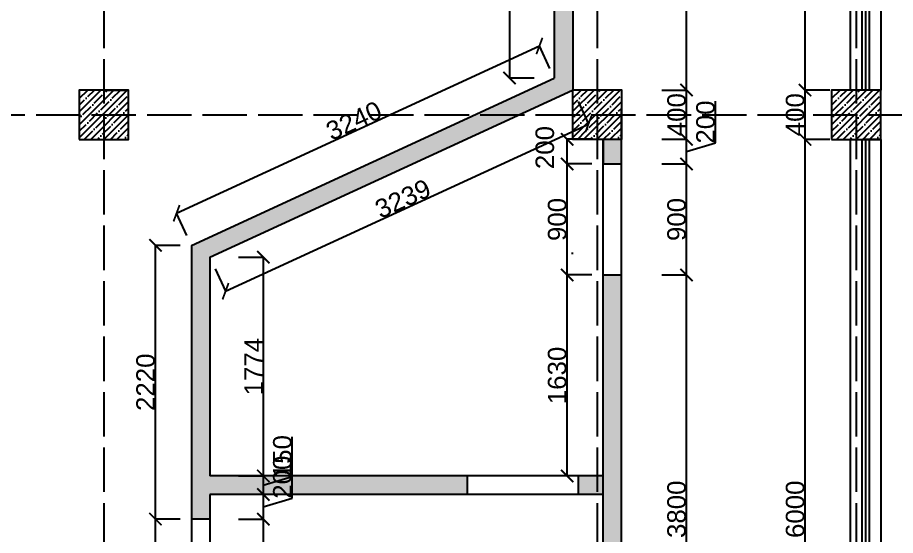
# Model space of a CAD drawing. Header units: millimetres. Extents: x -6014 to 220479, y -27718 to 28747.
# Drawn here: x 4986 to 12103, y -19250 to -15050 of the extents above; entities that cross this region are included whole.
import ezdxf

# ---------------------------------------------------------------- set-up
doc = ezdxf.new("R2010")
doc.units = ezdxf.units.MM
doc.header["$MEASUREMENT"] = 0
doc.linetypes.add('ACAD_ISO02W100', pattern=[15, 12, -3])
doc.layers.add('Plan 1', color=7, linetype='Continuous')
doc.styles.get("Standard").update_dxf_attribs({"font": 'arial.ttf'})
doc.dimstyles.new('GOST', dxfattribs={"dimtxt": 190, "dimasz": 100, "dimexe": 0.18, "dimexo": 0.06, "dimgap": 3, "dimtad": 1, "dimdec": 0, "dimzin": 0, "dimdsep": 46, "dimtxsty": 'Standard', "dimblk": 'ARCHTICK', "dimcen": 0.09, "dimclrt": 256, "dimadec": 0, "dimazin": 0, "dimtfac": 1, "dimtdec": 0, "dimtofl": 0, "dimtmove": 0, "dimatfit": 3, "dimldrblk": 'ARCHTICK', "dimfxl": 200, "dimfxlon": 1, "dimtolj": 1, "dimtzin": 0, "dimarcsym": 0})

# ---------------------------------------------------------------- blocks, each defined once
blk = doc.blocks.new('_ArchTick')
at = {"color": 0, "linetype": 'ByBlock', "const_width": 0.15}
blk.add_lwpolyline([(-0.5, -0.5), (0.5, 0.5)], dxfattribs=at)
blk = doc.blocks.new('*D317')
at = {"color": 0, "lineweight": -2, "transparency": 16777216}
for p, q in [((13435.7, -15837.5), (13635.9, -15837.5)), ((13635.7, -22237.5), (13635.7, -15837.5)), ((13435.7, -22237.5), (13635.9, -22237.5))]:
    blk.add_line(p, q, dxfattribs=at)
at = {"layer": 'Defpoints', "color": 0, "transparency": 16777216}
for p in [(11785.5, -15837.5), (13635.7, -15837.5), (11785.5, -22237.5)]:
    blk.add_point(p, dxfattribs=at)
at = {"color": 0, "lineweight": -2, "transparency": 16777216, "xscale": 100, "yscale": 100, "zscale": 100}
for p, rotation in [((13635.7, -15837.5), 90), ((13635.7, -22237.5), 270)]:
    blk.add_blockref('_ArchTick', p, dxfattribs=dict(at, rotation=rotation))
at = {"transparency": 16777216, "insert": (13535.7, -19037.5), "char_height": 190, "attachment_point": 5, "rotation": 90}
blk.add_mtext('\\A1;6400', dxfattribs=at)
blk = doc.blocks.new('*D318')
at = {"color": 0, "lineweight": -2, "transparency": 16777216}
for p, q in [((13635.7, -11837.5), (13635.9, -11837.5)), ((13635.7, -15837.5), (13635.7, -11837.5)), ((13435.7, -15837.5), (13635.9, -15837.5))]:
    blk.add_line(p, q, dxfattribs=at)
at = {"layer": 'Defpoints', "color": 0, "transparency": 16777216}
for p in [(13635.7, -11837.5), (13635.7, -11837.5), (11785.5, -15837.5)]:
    blk.add_point(p, dxfattribs=at)
at = {"color": 0, "lineweight": -2, "transparency": 16777216, "xscale": 100, "yscale": 100, "zscale": 100}
for p, rotation in [((13635.7, -11837.5), 90), ((13635.7, -15837.5), 270)]:
    blk.add_blockref('_ArchTick', p, dxfattribs=dict(at, rotation=rotation))
at = {"transparency": 16777216, "insert": (13535.7, -13837.5), "char_height": 190, "attachment_point": 5, "rotation": 90}
blk.add_mtext('\\A1;4000', dxfattribs=at)
blk = doc.blocks.new('*D304')
at = {"color": 0, "lineweight": -2, "transparency": 16777216}
for p, q in [((15035.9, -11837.5), (15236.1, -11837.5)), ((15235.9, -22237.5), (15235.9, -11837.5)), ((15035.9, -22237.5), (15236.1, -22237.5))]:
    blk.add_line(p, q, dxfattribs=at)
at = {"layer": 'Defpoints', "color": 0, "transparency": 16777216}
for p in [(11785.5, -11837.5), (15235.9, -11837.5), (11785.5, -22237.5)]:
    blk.add_point(p, dxfattribs=at)
at = {"color": 0, "lineweight": -2, "transparency": 16777216, "xscale": 100, "yscale": 100, "zscale": 100}
for p, rotation in [((15235.9, -11837.5), 90), ((15235.9, -22237.5), 270)]:
    blk.add_blockref('_ArchTick', p, dxfattribs=dict(at, rotation=rotation))
at = {"transparency": 16777216, "insert": (15135.9, -17037.5), "char_height": 190, "attachment_point": 5, "rotation": 90}
blk.add_mtext('\\A1;10400', dxfattribs=at)
blk = doc.blocks.new('*D453')
at = {"color": 0, "lineweight": -2, "transparency": 16777216}
for p, q in [((9174.6, -12037.5), (8974.4, -12037.5)), ((8974.6, -12037.5), (8974.6, -15540.4)), ((9174.6, -15540.4), (8974.4, -15540.4))]:
    blk.add_line(p, q, dxfattribs=at)
at = {"layer": 'Defpoints', "color": 0, "transparency": 16777216}
for p in [(9336.8, -12037.5), (8974.6, -15540.4), (9336.8, -15540.4)]:
    blk.add_point(p, dxfattribs=at)
at = {"color": 0, "lineweight": -2, "transparency": 16777216, "xscale": 100, "yscale": 100, "zscale": 100}
for p, rotation in [((8974.6, -12037.5), 90), ((8974.6, -15540.4), 270)]:
    blk.add_blockref('_ArchTick', p, dxfattribs=dict(at, rotation=rotation))
at = {"transparency": 16777216, "insert": (8894.9, -13789), "char_height": 150, "attachment_point": 5, "rotation": 90}
blk.add_mtext('\\A1;3503', dxfattribs=at)
blk = doc.blocks.new('*D454')
at = {"color": 0, "lineweight": -2, "transparency": 16777216}
for p, q in [((6274.9, -16636.7), (9216.6, -15279.9)), ((9300.4, -15461.5), (9216.6, -15279.7)), ((6358.7, -16818.3), (6274.8, -16636.6))]:
    blk.add_line(p, q, dxfattribs=at)
at = {"layer": 'Defpoints', "color": 0, "transparency": 16777216}
for p in [(9216.6, -15279.9), (9336.8, -15540.4), (6395.1, -16897.2)]:
    blk.add_point(p, dxfattribs=at)
at = {"color": 0, "lineweight": -2, "transparency": 16777216, "xscale": 100, "yscale": 100, "zscale": 100}
for p, rotation in [((9216.6, -15279.9), 24.76110312834784), ((6274.9, -16636.7), 204.7611031283479)]:
    blk.add_blockref('_ArchTick', p, dxfattribs=dict(at, rotation=rotation))
at = {"transparency": 16777216, "insert": (7712.4, -15886), "char_height": 150, "attachment_point": 5, "rotation": 24.7611}
blk.add_mtext('\\A1;3240', dxfattribs=at)
blk = doc.blocks.new('*D460')
at = {"color": 0, "lineweight": -2, "transparency": 16777216}
for p, q in [((6303.5, -19117.4), (6103.4, -19117.4)), ((6103.5, -20017.4), (6103.5, -19117.4)), ((6303.5, -20017.4), (6103.4, -20017.4))]:
    blk.add_line(p, q, dxfattribs=at)
at = {"layer": 'Defpoints', "color": 0, "transparency": 16777216}
for p in [(6103.5, -19117.4), (6395.1, -19117.4), (6395.1, -20017.4)]:
    blk.add_point(p, dxfattribs=at)
at = {"color": 0, "lineweight": -2, "transparency": 16777216, "xscale": 100, "yscale": 100, "zscale": 100}
for p, rotation in [((6103.5, -19117.4), 90), ((6103.5, -20017.4), 270)]:
    blk.add_blockref('_ArchTick', p, dxfattribs=dict(at, rotation=rotation))
at = {"transparency": 16777216, "insert": (6023.9, -19567.4), "char_height": 150, "attachment_point": 5, "rotation": 90}
blk.add_mtext('\\A1;900', dxfattribs=at)
blk = doc.blocks.new('*D461')
at = {"color": 0, "lineweight": -2, "transparency": 16777216}
for p, q in [((6303.5, -16897.2), (6103.4, -16897.2)), ((6103.5, -19117.4), (6103.5, -16897.2)), ((6303.5, -19117.4), (6103.4, -19117.4))]:
    blk.add_line(p, q, dxfattribs=at)
at = {"layer": 'Defpoints', "color": 0, "transparency": 16777216}
for p in [(6103.5, -16897.2), (6395.1, -16897.2), (6395.1, -19117.4)]:
    blk.add_point(p, dxfattribs=at)
at = {"color": 0, "lineweight": -2, "transparency": 16777216, "xscale": 100, "yscale": 100, "zscale": 100}
for p, rotation in [((6103.5, -16897.2), 90), ((6103.5, -19117.4), 270)]:
    blk.add_blockref('_ArchTick', p, dxfattribs=dict(at, rotation=rotation))
at = {"transparency": 16777216, "insert": (6023.9, -18007.3), "char_height": 150, "attachment_point": 5, "rotation": 90}
blk.add_mtext('\\A1;2220', dxfattribs=at)
blk = doc.blocks.new('*D470')
at = {"color": 0, "lineweight": -2, "transparency": 16777216}
for p, q in [((9530.2, -15731.4), (9614, -15913.2)), ((6672.2, -17269.1), (9613.9, -15913)), ((6588.5, -17087.4), (6672.3, -17269.2))]:
    blk.add_line(p, q, dxfattribs=at)
at = {"layer": 'Defpoints', "color": 0, "transparency": 16777216}
for p in [(9486.8, -15637.2), (9613.9, -15913), (6545.1, -16993.2)]:
    blk.add_point(p, dxfattribs=at)
at = {"color": 0, "lineweight": -2, "transparency": 16777216, "xscale": 100, "yscale": 100, "zscale": 100}
for p, rotation in [((9613.9, -15913), 24.7476708626673), ((6672.2, -17269.1), 204.7476708626673)]:
    blk.add_blockref('_ArchTick', p, dxfattribs=dict(at, rotation=rotation))
at = {"transparency": 16777216, "insert": (8109.7, -16518.7), "char_height": 150, "attachment_point": 5, "rotation": 24.74767}
blk.add_mtext('\\A1;3239', dxfattribs=at)
blk = doc.blocks.new('*D471')
at = {"color": 0, "lineweight": -2, "transparency": 16777216}
for p, q in [((9640.7, -17137.2), (9440.5, -17137.2)), ((9440.7, -18767.4), (9440.7, -17137.2)), ((9640.7, -18767.4), (9440.5, -18767.4))]:
    blk.add_line(p, q, dxfattribs=at)
at = {"layer": 'Defpoints', "color": 0, "transparency": 16777216}
for p in [(9440.7, -17137.2), (9733, -17137.2), (9733, -18767.4)]:
    blk.add_point(p, dxfattribs=at)
at = {"color": 0, "lineweight": -2, "transparency": 16777216, "xscale": 100, "yscale": 100, "zscale": 100}
for p, rotation in [((9440.7, -17137.2), 90), ((9440.7, -18767.4), 270)]:
    blk.add_blockref('_ArchTick', p, dxfattribs=dict(at, rotation=rotation))
at = {"transparency": 16777216, "insert": (9361, -17952.3), "char_height": 150, "attachment_point": 5, "rotation": 90}
blk.add_mtext('\\A1;1630', dxfattribs=at)
blk = doc.blocks.new('*D472')
at = {"color": 0, "lineweight": -2, "transparency": 16777216}
for p, q in [((9640.7, -16237.2), (9440.5, -16237.2)), ((9440.7, -17137.2), (9440.7, -16237.2)), ((9640.7, -17137.2), (9440.5, -17137.2))]:
    blk.add_line(p, q, dxfattribs=at)
at = {"layer": 'Defpoints', "color": 0, "transparency": 16777216}
for p in [(9440.7, -16237.2), (9733, -16237.2), (9733, -17137.2)]:
    blk.add_point(p, dxfattribs=at)
at = {"color": 0, "lineweight": -2, "transparency": 16777216, "xscale": 100, "yscale": 100, "zscale": 100}
for p, rotation in [((9440.7, -16237.2), 90), ((9440.7, -17137.2), 270)]:
    blk.add_blockref('_ArchTick', p, dxfattribs=dict(at, rotation=rotation))
at = {"transparency": 16777216, "insert": (9361.1, -16687.2), "char_height": 150, "attachment_point": 5, "rotation": 90}
blk.add_mtext('\\A1;900', dxfattribs=at)
blk = doc.blocks.new('*D473')
at = {"color": 0, "lineweight": -2, "transparency": 16777216}
for p, q in [((9640.7, -16037.2), (9440.5, -16037.2)), ((9440.7, -16237.2), (9440.7, -16037.2)), ((9640.7, -16237.2), (9440.5, -16237.2))]:
    blk.add_line(p, q, dxfattribs=at)
at = {"layer": 'Defpoints', "color": 0, "transparency": 16777216}
for p in [(9440.7, -16037.2), (9733, -16037.2), (9733, -16237.2)]:
    blk.add_point(p, dxfattribs=at)
at = {"color": 0, "lineweight": -2, "transparency": 16777216, "xscale": 100, "yscale": 100, "zscale": 100}
for p, rotation in [((9440.7, -16037.2), 90), ((9440.7, -16237.2), 270)]:
    blk.add_blockref('_ArchTick', p, dxfattribs=dict(at, rotation=rotation))
at = {"transparency": 16777216, "insert": (9261.1, -16104.2), "char_height": 150, "attachment_point": 5, "rotation": 90}
blk.add_mtext('\\A1;200', dxfattribs=at)
blk = doc.blocks.new('*D474')
at = {"color": 0, "lineweight": -2, "transparency": 16777216}
for p, q in [((6778.2, -16993.2), (6978.4, -16993.2)), ((6978.2, -16993.2), (6978.2, -18767.4)), ((6778.2, -18767.4), (6978.4, -18767.4))]:
    blk.add_line(p, q, dxfattribs=at)
at = {"layer": 'Defpoints', "color": 0, "transparency": 16777216}
for p in [(6545.1, -16993.2), (6545.1, -18767.4), (6978.2, -18767.4)]:
    blk.add_point(p, dxfattribs=at)
at = {"color": 0, "lineweight": -2, "transparency": 16777216, "xscale": 100, "yscale": 100, "zscale": 100}
for p, rotation in [((6978.2, -16993.2), 90), ((6978.2, -18767.4), 270)]:
    blk.add_blockref('_ArchTick', p, dxfattribs=dict(at, rotation=rotation))
at = {"transparency": 16777216, "insert": (6899.9, -17880.3), "char_height": 150, "attachment_point": 5, "rotation": 90}
blk.add_mtext('\\A1;1774', dxfattribs=at)
blk = doc.blocks.new('*D475')
at = {"color": 0, "lineweight": -2, "transparency": 16777216}
for p, q in [((7212.7, -18772.1), (7212.7, -18449.3)), ((6778.2, -18767.4), (6978.4, -18767.4)), ((6978.2, -18767.4), (6978.2, -18917.4)), ((6978.2, -18842.4), (7212.7, -18772.1)), ((6978.2, -18917.4), (6978.4, -18917.4))]:
    blk.add_line(p, q, dxfattribs=at)
at = {"layer": 'Defpoints', "color": 0, "transparency": 16777216}
for p in [(6545.1, -18767.4), (6978.2, -18917.4), (6978.2, -18917.4)]:
    blk.add_point(p, dxfattribs=at)
at = {"color": 0, "lineweight": -2, "transparency": 16777216, "xscale": 100, "yscale": 100, "zscale": 100}
for p, rotation in [((6978.2, -18767.4), 90), ((6978.2, -18917.4), 270)]:
    blk.add_blockref('_ArchTick', p, dxfattribs=dict(at, rotation=rotation))
at = {"transparency": 16777216, "insert": (7133.1, -18610.7), "char_height": 150, "attachment_point": 5, "rotation": 90}
blk.add_mtext('\\A1;150', dxfattribs=at)
blk = doc.blocks.new('*D476')
at = {"color": 0, "lineweight": -2, "transparency": 16777216}
for p, q in [((7212.7, -18947.1), (7212.7, -18607.7)), ((6978.2, -18917.4), (6978.4, -18917.4)), ((6978.2, -18917.4), (6978.2, -19117.4)), ((6978.2, -19017.4), (7212.7, -18947.1)), ((6778.2, -19117.4), (6978.4, -19117.4))]:
    blk.add_line(p, q, dxfattribs=at)
at = {"layer": 'Defpoints', "color": 0, "transparency": 16777216}
for p in [(6978.2, -18917.4), (6545.1, -19117.4), (6978.2, -19117.4)]:
    blk.add_point(p, dxfattribs=at)
at = {"color": 0, "lineweight": -2, "transparency": 16777216, "xscale": 100, "yscale": 100, "zscale": 100}
for p, rotation in [((6978.2, -18917.4), 90), ((6978.2, -19117.4), 270)]:
    blk.add_blockref('_ArchTick', p, dxfattribs=dict(at, rotation=rotation))
at = {"transparency": 16777216, "insert": (7133.1, -18777.4), "char_height": 150, "attachment_point": 5, "rotation": 90}
blk.add_mtext('\\A1;200', dxfattribs=at)
blk = doc.blocks.new('*D477')
at = {"color": 0, "lineweight": -2, "transparency": 16777216}
for p, q in [((6778.2, -19117.4), (6978.4, -19117.4)), ((6978.2, -19117.4), (6978.2, -20017.4)), ((6778.2, -20017.4), (6978.4, -20017.4))]:
    blk.add_line(p, q, dxfattribs=at)
at = {"layer": 'Defpoints', "color": 0, "transparency": 16777216}
for p in [(6545.1, -19117.4), (6545.1, -20017.4), (6978.2, -20017.4)]:
    blk.add_point(p, dxfattribs=at)
at = {"color": 0, "lineweight": -2, "transparency": 16777216, "xscale": 100, "yscale": 100, "zscale": 100}
for p, rotation in [((6978.2, -19117.4), 90), ((6978.2, -20017.4), 270)]:
    blk.add_blockref('_ArchTick', p, dxfattribs=dict(at, rotation=rotation))
at = {"transparency": 16777216, "insert": (6898.6, -19567.4), "char_height": 150, "attachment_point": 5, "rotation": 90}
blk.add_mtext('\\A1;900', dxfattribs=at)
blk = doc.blocks.new('*D484')
at = {"color": 0, "lineweight": -2, "transparency": 16777216}
for p, q in [((11569.9, -16037.5), (11369.7, -16037.5)), ((11369.9, -22037.5), (11369.9, -16037.5)), ((11569.9, -22037.5), (11369.7, -22037.5))]:
    blk.add_line(p, q, dxfattribs=at)
at = {"layer": 'Defpoints', "color": 0, "transparency": 16777216}
for p in [(11369.9, -16037.5), (11735.5, -16037.5), (11735.5, -22037.5)]:
    blk.add_point(p, dxfattribs=at)
at = {"color": 0, "lineweight": -2, "transparency": 16777216, "xscale": 100, "yscale": 100, "zscale": 100}
for p, rotation in [((11369.9, -16037.5), 90), ((11369.9, -22037.5), 270)]:
    blk.add_blockref('_ArchTick', p, dxfattribs=dict(at, rotation=rotation))
at = {"transparency": 16777216, "insert": (11290.3, -19037.5), "char_height": 150, "attachment_point": 5, "rotation": 90}
blk.add_mtext('\\A1;6000', dxfattribs=at)
blk = doc.blocks.new('*D485')
at = {"color": 0, "lineweight": -2, "transparency": 16777216}
for p, q in [((11569.9, -15637.5), (11369.7, -15637.5)), ((11369.9, -16037.5), (11369.9, -15637.5)), ((11569.9, -16037.5), (11369.7, -16037.5))]:
    blk.add_line(p, q, dxfattribs=at)
at = {"layer": 'Defpoints', "color": 0, "transparency": 16777216}
for p in [(11369.9, -15637.5), (11585.5, -15637.5), (11735.5, -16037.5)]:
    blk.add_point(p, dxfattribs=at)
at = {"color": 0, "lineweight": -2, "transparency": 16777216, "xscale": 100, "yscale": 100, "zscale": 100}
for p, rotation in [((11369.9, -15637.5), 90), ((11369.9, -16037.5), 270)]:
    blk.add_blockref('_ArchTick', p, dxfattribs=dict(at, rotation=rotation))
at = {"transparency": 16777216, "insert": (11290.3, -15837.5), "char_height": 150, "attachment_point": 5, "rotation": 90}
blk.add_mtext('\\A1;400', dxfattribs=at)
blk = doc.blocks.new('*D486')
at = {"color": 0, "lineweight": -2, "transparency": 16777216}
for p, q in [((11569.9, -12037.5), (11369.7, -12037.5)), ((11369.9, -15637.5), (11369.9, -12037.5)), ((11569.9, -15637.5), (11369.7, -15637.5))]:
    blk.add_line(p, q, dxfattribs=at)
at = {"layer": 'Defpoints', "color": 0, "transparency": 16777216}
for p in [(11369.9, -12037.5), (11585.5, -12037.5), (11585.5, -15637.5)]:
    blk.add_point(p, dxfattribs=at)
at = {"color": 0, "lineweight": -2, "transparency": 16777216, "xscale": 100, "yscale": 100, "zscale": 100}
for p, rotation in [((11369.9, -12037.5), 90), ((11369.9, -15637.5), 270)]:
    blk.add_blockref('_ArchTick', p, dxfattribs=dict(at, rotation=rotation))
at = {"transparency": 16777216, "insert": (11290.3, -13837.5), "char_height": 150, "attachment_point": 5, "rotation": 90}
blk.add_mtext('\\A1;3600', dxfattribs=at)
blk = doc.blocks.new('*D489')
at = {"color": 0, "lineweight": -2, "transparency": 16777216}
for p, q in [((10208.8, -17137.2), (10409, -17137.2)), ((10408.8, -20937.5), (10408.8, -17137.2)), ((10208.8, -20937.5), (10409, -20937.5))]:
    blk.add_line(p, q, dxfattribs=at)
at = {"layer": 'Defpoints', "color": 0, "transparency": 16777216}
for p in [(9883, -17137.2), (10408.8, -17137.2), (9883, -20937.5)]:
    blk.add_point(p, dxfattribs=at)
at = {"color": 0, "lineweight": -2, "transparency": 16777216, "xscale": 100, "yscale": 100, "zscale": 100}
for p, rotation in [((10408.8, -17137.2), 90), ((10408.8, -20937.5), 270)]:
    blk.add_blockref('_ArchTick', p, dxfattribs=dict(at, rotation=rotation))
at = {"transparency": 16777216, "insert": (10329.2, -19037.4), "char_height": 150, "attachment_point": 5, "rotation": 90}
blk.add_mtext('\\A1;3800', dxfattribs=at)
blk = doc.blocks.new('*D490')
at = {"color": 0, "lineweight": -2, "transparency": 16777216}
for p, q in [((10208.8, -16237.2), (10409, -16237.2)), ((10408.8, -17137.2), (10408.8, -16237.2)), ((10208.8, -17137.2), (10409, -17137.2))]:
    blk.add_line(p, q, dxfattribs=at)
at = {"layer": 'Defpoints', "color": 0, "transparency": 16777216}
for p in [(9883, -16237.2), (10408.8, -16237.2), (9883, -17137.2)]:
    blk.add_point(p, dxfattribs=at)
at = {"color": 0, "lineweight": -2, "transparency": 16777216, "xscale": 100, "yscale": 100, "zscale": 100}
for p, rotation in [((10408.8, -16237.2), 90), ((10408.8, -17137.2), 270)]:
    blk.add_blockref('_ArchTick', p, dxfattribs=dict(at, rotation=rotation))
at = {"transparency": 16777216, "insert": (10329.2, -16687.2), "char_height": 150, "attachment_point": 5, "rotation": 90}
blk.add_mtext('\\A1;900', dxfattribs=at)
blk = doc.blocks.new('*D491')
at = {"color": 0, "lineweight": -2, "transparency": 16777216}
for p, q in [((10643.2, -16066.9), (10643.2, -15727.4)), ((10208.8, -16037.2), (10409, -16037.2)), ((10408.8, -16237.2), (10408.8, -16037.2)), ((10408.8, -16137.2), (10643.2, -16066.9)), ((10208.8, -16237.2), (10409, -16237.2))]:
    blk.add_line(p, q, dxfattribs=at)
at = {"layer": 'Defpoints', "color": 0, "transparency": 16777216}
for p in [(9883, -16037.2), (10408.8, -16037.2), (9883, -16237.2)]:
    blk.add_point(p, dxfattribs=at)
at = {"color": 0, "lineweight": -2, "transparency": 16777216, "xscale": 100, "yscale": 100, "zscale": 100}
for p, rotation in [((10408.8, -16037.2), 90), ((10408.8, -16237.2), 270)]:
    blk.add_blockref('_ArchTick', p, dxfattribs=dict(at, rotation=rotation))
at = {"transparency": 16777216, "insert": (10563.7, -15897.1), "char_height": 150, "attachment_point": 5, "rotation": 90}
blk.add_mtext('\\A1;200', dxfattribs=at)
blk = doc.blocks.new('*D492')
at = {"color": 0, "lineweight": -2, "transparency": 16777216}
for p, q in [((10208.8, -15637.5), (10409, -15637.5)), ((10408.8, -16037.2), (10408.8, -15637.5)), ((10208.8, -16037.2), (10409, -16037.2))]:
    blk.add_line(p, q, dxfattribs=at)
at = {"layer": 'Defpoints', "color": 0, "transparency": 16777216}
for p in [(9884.2, -15637.5), (10408.8, -15637.5), (9883, -16037.2)]:
    blk.add_point(p, dxfattribs=at)
at = {"color": 0, "lineweight": -2, "transparency": 16777216, "xscale": 100, "yscale": 100, "zscale": 100}
for p, rotation in [((10408.8, -15637.5), 90), ((10408.8, -16037.2), 270)]:
    blk.add_blockref('_ArchTick', p, dxfattribs=dict(at, rotation=rotation))
at = {"transparency": 16777216, "insert": (10329.2, -15837.4), "char_height": 150, "attachment_point": 5, "rotation": 90}
blk.add_mtext('\\A1;400', dxfattribs=at)
blk = doc.blocks.new('*D493')
at = {"color": 0, "lineweight": -2, "transparency": 16777216}
for p, q in [((10208.8, -13137.5), (10409, -13137.5)), ((10408.8, -15637.5), (10408.8, -13137.5)), ((10208.8, -15637.5), (10409, -15637.5))]:
    blk.add_line(p, q, dxfattribs=at)
at = {"layer": 'Defpoints', "color": 0, "transparency": 16777216}
for p in [(9486.8, -13137.5), (10408.8, -13137.5), (9884.2, -15637.5)]:
    blk.add_point(p, dxfattribs=at)
at = {"color": 0, "lineweight": -2, "transparency": 16777216, "xscale": 100, "yscale": 100, "zscale": 100}
for p, rotation in [((10408.8, -13137.5), 90), ((10408.8, -15637.5), 270)]:
    blk.add_blockref('_ArchTick', p, dxfattribs=dict(at, rotation=rotation))
at = {"transparency": 16777216, "insert": (10329.2, -14387.5), "char_height": 150, "attachment_point": 5, "rotation": 90}
blk.add_mtext('\\A1;2500', dxfattribs=at)

msp = doc.modelspace()

# ---------------------------------------------------------------- hatches: boundary and pattern name
at = {"transparency": 33554687}
h = msp.add_hatch(color=252, dxfattribs=at)
h.dxf.hatch_style = 1
h.paths.add_polyline_path([(1091.99307, -16037.54447), (985.7247, -16037.54447), (941.99307, -16037.54447), (941.99307, -18273.23993), (4135.6434, -18273.23993), (4135.6434, -19316.77172), (2092.07333, -19315.6762), (2091.99293, -19465.66396), (4135.7247, -19466.77179), (4135.7247, -20197.54447), (4285.7247, -20197.54447), (4285.7247, -19466.85306), (4285.6434, -17811.19449), (4135.6434, -17811.19449), (4135.6434, -18123.23993), (1091.99307, -18123.23993)])
h.paths.add_polyline_path([(1091.99307, -19465.17266), (1291.99307, -19465.17266), (1292.07345, -19315.24733), (1152.78061, -19315.17266), (941.99307, -19315.17266), (341.99307, -19315.17266), (341.99307, -19465.17266), (941.99307, -19465.17266), (941.99307, -22037.54447), (1091.99307, -22037.54447)])
h.paths.add_polyline_path([(5685.51433, -20197.54447), (4285.7247, -20197.54447), (4285.7247, -20347.54447), (5685.51433, -20347.54447)])
h.paths.add_polyline_path([(6545.05977, -20017.4445), (6395.05977, -20017.4445), (6395.05977, -20197.54447), (5685.51433, -20197.54447), (5685.51433, -20347.54447), (6395.05977, -20347.54447), (6395.05977, -20600.9414), (6545.05977, -20600.9414)])
h.paths.add_polyline_path([(6545.05977, -21500.9414), (6395.05977, -21500.9414), (6395.05977, -22037.54447), (6545.05977, -22037.54447)])
h.paths.add_polyline_path([(6545.05977, -16993.21772), (9050.63167, -15837.54447), (8692.49602, -15837.54447), (6395.05977, -16897.21697), (6395.05977, -19117.4445), (6545.05977, -19117.4445), (6545.05977, -18917.4445), (8632.97361, -18917.4445), (8632.97361, -18767.4445), (6545.05977, -18767.4445)])
h.paths.add_polyline_path([(9882.97361, -17137.20896), (9732.97361, -17137.20896), (9732.97361, -20937.54447), (9882.97361, -20937.54447)])
h.paths.add_polyline_path([(9685.51433, -18767.4445), (9532.97361, -18767.4445), (9532.97361, -18917.4445), (9685.51433, -18917.4445)])
h.paths.add_polyline_path([(9732.97361, -18767.4445), (9685.51433, -18767.4445), (9685.51433, -18917.4445), (9732.97361, -18917.4445)])
h.paths.add_polyline_path([(9882.97361, -21837.54447), (9732.97361, -21837.54447), (9732.97361, -22037.20896), (9882.97361, -22037.20896)])
h.paths.add_polyline_path([(9882.97361, -16037.20896), (9732.97361, -16037.20896), (9732.97361, -16237.20896), (9882.97361, -16237.20896)])
h.paths.add_polyline_path([(9484.24418, -15637.54447), (9484.24418, -15637.20896), (9486.00835, -13137.54447), (9336.78469, -13137.54447), (9336.78469, -15540.37192), (8692.49602, -15837.54447), (9050.63167, -15837.54447)])
h.paths.add_polyline_path([(9486.78469, -12037.54447), (9485.51433, -12037.54447), (9336.78469, -12037.54447), (9336.78469, -12237.54447), (9486.78469, -12237.54447)])
h.paths.add_polyline_path([(1085.7247, -12037.54447), (935.7247, -12037.54447), (935.7247, -14537.54447), (1085.7247, -14537.54447)])
h.paths.add_polyline_path([(1085.7247, -15437.54447), (935.7247, -15437.54447), (935.7247, -15637.54447), (1085.7247, -15637.54447)])
h = msp.add_hatch(dxfattribs=at)
h.set_pattern_fill('ANSI35', color=1, scale=300)
h.set_pattern_definition([(45, (-52635.46, -39038.58), (-53.03301, 53.03301), []), (45, (-52582.425, -39038.58), (-53.03301, 53.03301), [93.75, -18.75, 0, -18.75])])
h.paths.add_polyline_path([(5885.72492, -15637.54447), (5485.72492, -15637.54447), (5485.72492, -16037.54447), (5885.72492, -16037.54447)])
h = msp.add_hatch(dxfattribs=at)
h.set_pattern_fill('ANSI35', color=1, scale=300)
h.set_pattern_definition([(45, (-48636.94, -39038.24), (-53.03301, 53.03301), []), (45, (-48583.905, -39038.24), (-53.03301, 53.03301), [93.75, -18.75, 0, -18.75])])
h.paths.add_polyline_path([(9884.24418, -15637.20896), (9484.24418, -15637.20896), (9484.24418, -16037.20896), (9884.24418, -16037.20896)])
h = msp.add_hatch(dxfattribs=at)
h.set_pattern_fill('ANSI35', color=1, scale=300)
h.set_pattern_definition([(45, (-46535.67, -39038.58), (-53.03301, 53.03301), []), (45, (-46482.635, -39038.58), (-53.03301, 53.03301), [93.75, -18.75, 0, -18.75])])
h.paths.add_polyline_path([(11985.51433, -15637.54447), (11585.51433, -15637.54447), (11585.51433, -16037.54447), (11985.51433, -16037.54447)])

# ---------------------------------------------------------------- linework, layer by layer
for p, q in [((5685.7247, -15637.54447), (5885.72492, -15637.54447)), ((9884.24418, -15637.54447), (9684.24418, -15637.54447)), ((9884.24396, -15797.34453), (9882.97361, -15797.34453))]:
    msp.add_line(p, q)
at = {"color": 18, "true_color": 0x000000}
for p, q in [((9882.97361, -22037.54447), (9882.97361, -15797.34453)), ((9732.97361, -22037.54447), (9732.97361, -16037.20896))]:
    msp.add_line(p, q, dxfattribs=at)
for points in [[(9336.78469, -12037.54447), (9336.78469, -15540.37192)], [(9486.78469, -12037.54447), (9486.78469, -15637.54447)], [(11735.51433, -12037.54447), (11735.51433, -15637.54447)], [(11985.51433, -12037.54447), (11985.51433, -15637.54447)], [(6395.05977, -16897.21697), (9336.78469, -15540.37192)], [(6545.05977, -16993.21772), (9484.24418, -15637.54447)], [(9732.97361, -16037.20896), (9732.97361, -16237.20896), (9882.97361, -16237.20896)], [(11735.51433, -16037.54447), (11735.51433, -22037.54447)], [(11985.51433, -16037.54447), (11835.51433, -16037.54447)], [(11985.51433, -16037.54447), (11985.51433, -22037.54447)], [(6395.05977, -16897.21697), (6395.05977, -19466.85308)], [(6545.05977, -16993.21772), (6545.05977, -18767.4445)], [(9732.97361, -17137.20896), (9882.97361, -17137.20896)], [(9732.97361, -18767.4445), (6545.05977, -18767.4445)], [(8632.97361, -18917.4445), (8632.97361, -18767.4445)], [(9732.97361, -18917.4445), (9532.97361, -18917.4445), (9532.97361, -18767.4445)], [(6545.05977, -18917.4445), (6545.05977, -19117.4445), (6395.05977, -19117.4445)], [(9732.97361, -18917.4445), (6545.05977, -18917.4445)], [(6545.05977, -18917.4445), (6545.05977, -22037.54447)]]:
    msp.add_lwpolyline(points, dxfattribs=at)
at = {"color": 152, "true_color": 0x2776bb}
for points in [[(11830.51433, -12037.54447), (11830.51433, -15637.54447)], [(11859.0044, -12037.54447), (11859.0044, -15637.54447)], [(11890.51433, -12037.54447), (11890.51433, -15637.54447)], [(9484.24418, -15797.34453), (9484.24396, -15797.34453)], [(9884.24396, -15797.34453), (9882.97361, -15797.34453)], [(11830.51433, -16037.54447), (11830.51433, -22037.54447)], [(11860.51433, -16037.54447), (11860.51433, -22037.54447)], [(11890.51433, -16037.54447), (11890.51433, -22037.54447)]]:
    msp.add_lwpolyline(points, dxfattribs=at)
for points in [[(5485.72492, -16037.54447), (5885.72492, -16037.54447), (5885.72492, -15637.54447), (5485.72492, -15637.54447)], [(9484.24418, -16037.20896), (9884.24418, -16037.20896), (9884.24418, -15637.20896), (9484.24418, -15637.20896)], [(11585.51433, -16037.54447), (11985.51433, -16037.54447), (11985.51433, -15637.54447), (11585.51433, -15637.54447)]]:
    msp.add_lwpolyline(points, close=True)
at = {"layer": 'Plan 1', "color": 251, "linetype": 'ACAD_ISO02W100', "ltscale": 30, "true_color": 0x636466}
msp.add_line((9484.34129, -16967.52381), (9484.34129, -16955.01), dxfattribs=at)
for points in [[(5685.51433, -7737.36447), (5685.51433, -26337.36447)], [(9685.51433, -7737.36447), (9685.51433, -26337.36447)], [(11785.51433, -7737.36447), (11785.51433, -26337.36447)], [(-5214.2753, -15837.54447), (15935.7247, -15837.54447)]]:
    msp.add_lwpolyline(points, dxfattribs=at)

# ---------------------------------------------------------------- dimensions: what is measured, and where the dimension line sits
at = {"color": 18, "true_color": 0x000000}
for base, p1, p2, override, picture, middle in [((13635.7247, -11837.54447), (11785.51433, -15837.54447), (13635.7247, -11837.54447), {"dimtmove": 1}, '*D318', (13535.71584, -13837.54447)), ((8974.57391, -15540.37192), (9336.78469, -12037.54447), (9336.78469, -15540.37192), {"dimtxt": 150}, '*D453', (8894.9368, -13788.95819)), ((11369.89098, -12037.54447), (11585.51433, -15637.54447), (11585.51433, -12037.54447), {"dimtxt": 150, "dimtmove": 1}, '*D486', (11290.25387, -13837.54447)), ((10408.80352, -13137.54447), (9884.24418, -15637.54447), (9486.78469, -13137.54447), {"dimtxt": 150, "dimtmove": 1}, '*D493', (10329.21758, -14387.54447)), ((10408.80352, -15637.54447), (9882.97361, -16037.20896), (9884.24418, -15637.54447), {"dimtxt": 150, "dimtmove": 1}, '*D492', (10329.21758, -15837.37671)), ((11369.89098, -15637.54447), (11735.51433, -16037.54447), (11585.51433, -15637.54447), {"dimtxt": 150, "dimtmove": 1}, '*D485', (11290.30503, -15837.54447)), ((10408.80352, -16037.20896), (9882.97361, -16237.20896), (9882.97361, -16037.20896), {"dimtxt": 150, "dimtmove": 1}, '*D491', (10563.65542, -16063.8776)), ((9440.67976, -16037.20896), (9732.97361, -16237.20896), (9732.97361, -16037.20896), {"dimtxt": 150, "dimtmove": 1}, '*D473', (9261.09381, -16104.20896)), ((11369.89098, -16037.54447), (11735.51433, -22037.54447), (11735.51433, -16037.54447), {"dimtxt": 150}, '*D484', (11290.30503, -19037.54447)), ((9440.67976, -16237.20896), (9732.97361, -17137.20896), (9732.97361, -16237.20896), {"dimtxt": 150, "dimtmove": 1}, '*D472', (9361.09381, -16687.20896)), ((10408.80352, -16237.20896), (9882.97361, -17137.20896), (9882.97361, -16237.20896), {"dimtxt": 150, "dimtmove": 1}, '*D490', (10329.21758, -16687.20896)), ((6103.53103, -16897.21697), (6395.05977, -19117.4445), (6395.05977, -16897.21697), {"dimtxt": 150, "dimtmove": 1}, '*D461', (6023.94509, -18007.33073)), ((6978.21886, -18767.4445), (6545.05977, -16993.21772), (6545.05977, -18767.4445), {"dimtxt": 150}, '*D474', (6899.9119, -17880.33111)), ((9440.67976, -17137.20896), (9732.97361, -18767.4445), (9732.97361, -17137.20896), {"dimtxt": 150}, '*D471', (9361.04265, -17952.32673)), ((10408.80352, -17137.20896), (9882.97361, -20937.54447), (9882.97361, -17137.20896), {"dimtxt": 150, "dimtmove": 1}, '*D489', (10329.16642, -19037.37671)), ((6978.21886, -18917.4445), (6545.05977, -18767.4445), (6978.21886, -18917.4445), {"dimtxt": 150, "dimtmove": 1}, '*D475', (7133.07076, -18769.11315)), ((6978.21886, -19117.4445), (6978.21886, -18917.4445), (6545.05977, -19117.4445), {"dimtxt": 150, "dimtmove": 1}, '*D476', (7133.07076, -18944.11315)), ((6103.53103, -19117.4445), (6395.05977, -20017.4445), (6395.05977, -19117.4445), {"dimtxt": 150, "dimtmove": 1}, '*D460', (6023.94509, -19567.4445)), ((6978.21886, -20017.4445), (6545.05977, -19117.4445), (6545.05977, -20017.4445), {"dimtxt": 150, "dimtmove": 1}, '*D477', (6898.63291, -19567.4445))]:
    dim = msp.add_linear_dim(base=base, p1=p1, p2=p2, angle=90, dimstyle='GOST', override=override, dxfattribs=at)
    dim.commit()
    dim.dimension.update_dxf_attribs({"geometry": picture, "text_midpoint": middle})
for base, p2, picture, middle in [((15235.9047, -11837.54447), (11785.51433, -11837.54447), '*D304', (15135.89584, -17037.54447)), ((13635.7247, -15837.54447), (11785.51433, -15837.54447), '*D317', (13535.71584, -19037.54447))]:
    dim = msp.add_linear_dim(base=base, p1=(11785.51433, -22237.54447), p2=p2, angle=90, dimstyle='GOST', dxfattribs=at)
    dim.commit()
    dim.dimension.update_dxf_attribs({"geometry": picture, "text_midpoint": middle})
for p1, p2, distance, picture, middle in [((6395.05977, -16897.21697), (9336.78469, -15540.37192), 286.86309, '*D454', (7712.41886, -15885.98953)), ((6545.05977, -16993.21772), (9486.78469, -15637.20896), -303.73403, '*D470', (8109.73432, -16518.72924))]:
    dim = msp.add_aligned_dim(p1=p1, p2=p2, distance=distance, dimstyle='GOST', override={"dimtxt": 150}, dxfattribs=at)
    dim.commit()
    dim.dimension.update_dxf_attribs({"geometry": picture, "text_midpoint": middle})

doc.saveas('drawing.dxf')
